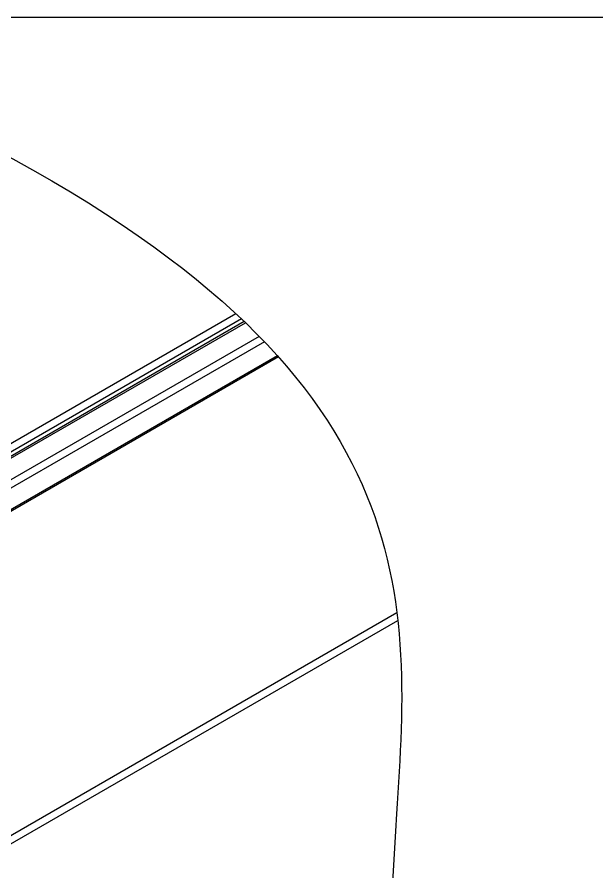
# Model space of a CAD drawing. Extents: x 0 to 13.3, y -7.3 to 0.
# Drawn here: x 6.402 to 8.642, y -3.303 to 0 of the extents above; entities that cross this region are included whole.
import ezdxf

# ---------------------------------------------------------------- set-up
doc = ezdxf.new("R2010")
doc.units = 0
doc.header["$LTSCALE"] = 0.5
doc.header["$MEASUREMENT"] = 0
doc.layers.add('Housing', color=150, linetype='CONTINUOUS')
doc.layers.add('Text-Unprinted', color=131, linetype='CONTINUOUS', plot=False)

msp = doc.modelspace()

# ---------------------------------------------------------------- linework, layer by layer
at = {"layer": 'Housing'}
for p, q in [((7.2477, -1.1464), (5.6612, -2.062)), ((5.674, -2.1104), (7.2842, -1.181)), ((7.2692, -1.1666), (5.6793, -2.0842)), ((7.2798, -1.1768), (5.6793, -2.1005)), ((7.3375, -1.2339), (5.594, -2.2402)), ((7.3577, -1.2549), (5.6141, -2.2612)), ((7.4077, -1.3089), (5.8807, -2.1902)), ((7.4117, -1.3134), (5.8879, -2.1928))]:
    msp.add_line(p, q, dxfattribs=at)
at = {"layer": 'Housing', "transparency": 16777216}
for p, q in [((5.1768, -3.8551), (7.869, -2.3009)), ((5.1909, -3.8796), (7.8726, -2.3314))]:
    msp.add_line(p, q, dxfattribs=at)
at = {"layer": 'Housing', "color": 1, "transparency": 16777216}
msp.add_open_spline([(6.1382, -0.4197), (7.9821, -1.3335), (7.8789, -2.9115), (7.7756, -4.4895), (8.5089, -5.0806)], degree=3, knots=[0, 0, 0, 0, 1, 1.807725, 1.807725, 1.807725, 1.807725], dxfattribs=at)
at = {"layer": 'Text-Unprinted', "ltscale": 0.5, "transparency": 16777216}
msp.add_lwpolyline([(0, 0), (13.2823, 0), (13.2823, -7.3102), (0, -7.3102)], close=True, dxfattribs=at)

doc.saveas('drawing.dxf')
